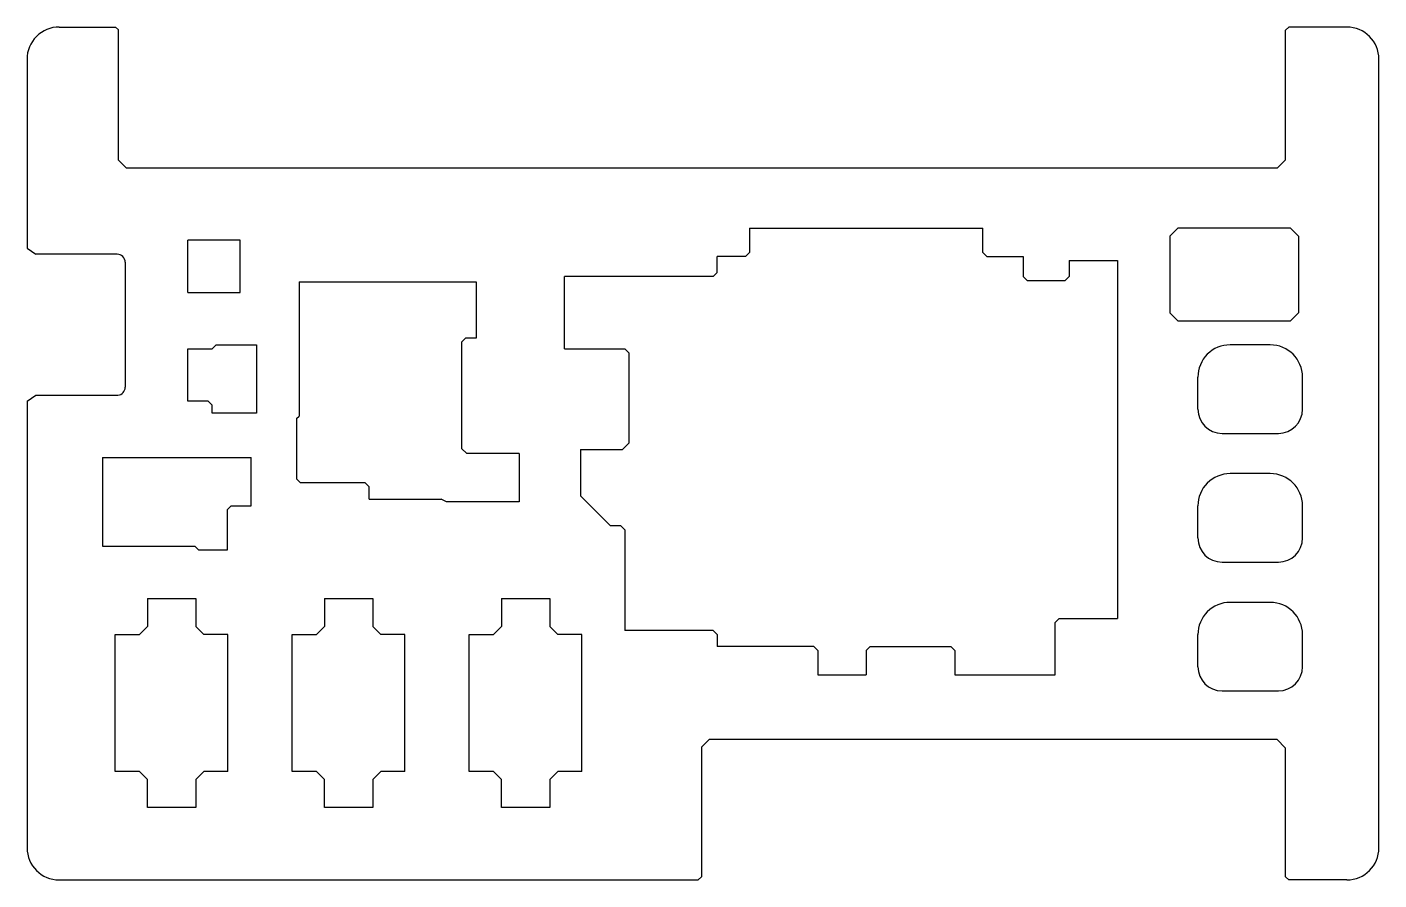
# Model space of a CAD drawing. Extents: x 136 to 220, y 145 to 198.
import ezdxf

# ---------------------------------------------------------------- set-up
doc = ezdxf.new("R2010")
doc.units = 0
doc.layers.add('D11', color=5, linetype='CONTINUOUS')

msp = doc.modelspace()

# ---------------------------------------------------------------- linework, layer by layer
at = {"layer": 'D11', "color": 5, "linetype": 'CONTINUOUS'}
for p, q in [((138, 198), (141.5, 198)), ((141.5, 198), (141.683, 197.817)), ((141.683, 189.726), (141.683, 197.817)), ((214.4, 198), (214.2, 197.8)), ((214.2, 189.75), (214.2, 197.8)), ((218, 198), (214.4, 198)), ((136, 196), (136, 184.25)), ((220, 147), (220, 196)), ((141.683, 189.726), (142.159, 189.25)), ((142.159, 189.25), (213.7, 189.25)), ((214.2, 189.75), (213.7, 189.25)), ((180.89, 185.5), (180.89, 184)), ((180.89, 185.5), (195.39, 185.5)), ((195.39, 184), (195.39, 185.5)), ((207.5, 185.5), (207, 185)), ((207, 185), (207, 180.25)), ((214.5, 185.5), (207.5, 185.5)), ((215, 185), (214.5, 185.5)), ((215, 185), (215, 180.25)), ((136, 184.25), (136.555, 183.88)), ((146, 181.5), (146, 184.75)), ((149.25, 184.75), (146, 184.75)), ((149.25, 181.5), (149.25, 184.75)), ((180.89, 184), (180.64, 183.75)), ((195.64, 183.75), (195.39, 184)), ((141.6, 183.88), (136.555, 183.88)), ((142.1, 183.38), (142.1, 175.618)), ((178.89, 182.75), (178.89, 183.75)), ((180.64, 183.75), (178.89, 183.75)), ((195.64, 183.75), (197.89, 183.75)), ((197.89, 183.75), (197.89, 182.5)), ((200.75, 183.5), (203.75, 183.5)), ((200.75, 183.5), (200.75, 182.5)), ((203.75, 183.5), (203.75, 161.25)), ((178.64, 182.5), (169.39, 182.5)), ((169.39, 178), (169.39, 182.5)), ((178.64, 182.5), (178.89, 182.75)), ((198.14, 182.25), (197.89, 182.5)), ((200.5, 182.25), (200.75, 182.5)), ((146, 181.5), (149.25, 181.5)), ((152.91, 182.17), (163.91, 182.17)), ((152.91, 182.17), (152.91, 173.83)), ((163.91, 182.17), (163.91, 178.67)), ((198.14, 182.25), (200.5, 182.25)), ((207, 180.25), (207.5, 179.75)), ((214.5, 179.75), (215, 180.25)), ((207.5, 179.75), (214.5, 179.75)), ((147.5, 178), (147.75, 178.25)), ((147.75, 178.25), (150.25, 178.25)), ((150.25, 178.25), (150.25, 174)), ((163, 178.42), (163.25, 178.67)), ((163, 178.42), (163, 171.82)), ((163.91, 178.67), (163.25, 178.67)), ((213.25, 178.25), (210.75, 178.25)), ((146, 178), (147.5, 178)), ((146, 174.75), (146, 178)), ((169.39, 178), (173.14, 178)), ((173.14, 178), (173.39, 177.75)), ((173.39, 177.75), (173.39, 172.14)), ((208.75, 174.25), (208.75, 176.25)), ((215.25, 174.25), (215.25, 176.25)), ((136, 174.75), (136.555, 175.12)), ((136, 174.75), (136, 147)), ((136.555, 175.12), (141.645, 175.12)), ((147.25, 174.75), (146, 174.75)), ((147.5, 174.5), (147.25, 174.75)), ((147.5, 174), (147.5, 174.5)), ((150.25, 174), (147.5, 174)), ((152.75, 173.67), (152.91, 173.83)), ((152.75, 173.67), (152.75, 169.92)), ((210.25, 172.75), (213.75, 172.75)), ((163, 171.82), (163.32, 171.5)), ((166.57, 171.5), (163.32, 171.5)), ((166.57, 171.5), (166.57, 168.5)), ((170.39, 171.75), (170.39, 168.86)), ((170.39, 171.75), (173, 171.75)), ((173.39, 172.14), (173, 171.75)), ((140.68, 171.25), (140.68, 165.75)), ((140.68, 171.25), (149.93, 171.25)), ((149.93, 168.25), (149.93, 171.25)), ((153, 169.67), (152.75, 169.92)), ((213.25, 170.25), (210.75, 170.25)), ((157, 169.67), (153, 169.67)), ((157.25, 169.42), (157, 169.67)), ((157.25, 168.67), (157.25, 169.42)), ((170.39, 168.86), (172.25, 167)), ((148.43, 168), (148.68, 168.25)), ((148.43, 168), (148.43, 165.5)), ((148.68, 168.25), (149.93, 168.25)), ((157.25, 168.67), (161.73, 168.67)), ((162.07, 168.5), (161.73, 168.67)), ((166.57, 168.5), (162.07, 168.5)), ((208.75, 166.25), (208.75, 168.25)), ((215.25, 166.25), (215.25, 168.25)), ((172.89, 167), (172.25, 167)), ((172.89, 167), (173.14, 166.75)), ((173.14, 166.75), (173.14, 160.5)), ((140.68, 165.75), (146.43, 165.75)), ((146.68, 165.5), (146.43, 165.75)), ((148.43, 165.5), (146.68, 165.5)), ((210.25, 164.75), (213.75, 164.75)), ((143.48, 162.5), (146.48, 162.5)), ((143.48, 162.5), (143.48, 160.75)), ((146.48, 162.5), (146.48, 160.75)), ((154.48, 162.5), (157.48, 162.5)), ((154.48, 162.5), (154.48, 160.75)), ((157.48, 162.5), (157.48, 160.75)), ((165.48, 162.5), (168.48, 162.5)), ((165.48, 162.5), (165.48, 160.75)), ((168.48, 162.5), (168.48, 160.75)), ((213.25, 162.25), (210.75, 162.25)), ((142.98, 160.25), (143.48, 160.75)), ((146.48, 160.75), (146.98, 160.25)), ((153.98, 160.25), (154.48, 160.75)), ((157.48, 160.75), (157.98, 160.25)), ((164.98, 160.25), (165.48, 160.75)), ((168.48, 160.75), (168.98, 160.25)), ((178.64, 160.5), (173.14, 160.5)), ((178.64, 160.5), (178.89, 160.25)), ((199.89, 161), (200.14, 161.25)), ((199.89, 157.75), (199.89, 161)), ((200.14, 161.25), (203.75, 161.25)), ((141.48, 151.75), (141.48, 160.25)), ((141.48, 160.25), (142.98, 160.25)), ((148.48, 160.25), (146.98, 160.25)), ((148.48, 151.75), (148.48, 160.25)), ((152.48, 151.75), (152.48, 160.25)), ((152.48, 160.25), (153.98, 160.25)), ((159.48, 160.25), (157.98, 160.25)), ((159.48, 151.75), (159.48, 160.25)), ((163.48, 151.75), (163.48, 160.25)), ((163.48, 160.25), (164.98, 160.25)), ((170.48, 160.25), (168.98, 160.25)), ((170.48, 151.75), (170.48, 160.25)), ((178.89, 160.25), (178.89, 159.5)), ((208.75, 158.25), (208.75, 160.25)), ((215.25, 158.25), (215.25, 160.25)), ((184.89, 159.5), (178.89, 159.5)), ((184.89, 159.5), (185.14, 159.25)), ((185.14, 159.25), (185.14, 157.75)), ((188.14, 159.25), (188.39, 159.5)), ((188.14, 159.25), (188.14, 157.75)), ((188.39, 159.5), (193.39, 159.5)), ((193.39, 159.5), (193.64, 159.25)), ((193.64, 159.25), (193.64, 157.75)), ((185.14, 157.75), (188.14, 157.75)), ((193.64, 157.75), (199.89, 157.75)), ((210.25, 156.75), (213.75, 156.75)), ((177.9, 153.25), (178.4, 153.75)), ((178.4, 153.75), (213.65, 153.75)), ((213.65, 153.75), (214.2, 153.2)), ((177.9, 153.25), (177.9, 145.2)), ((214.2, 145.2), (214.2, 153.2)), ((142.98, 151.75), (141.48, 151.75)), ((143.48, 151.25), (142.98, 151.75)), ((143.48, 149.5), (143.48, 151.25)), ((146.98, 151.75), (146.48, 151.25)), ((146.48, 151.25), (146.48, 149.5)), ((148.48, 151.75), (146.98, 151.75)), ((153.98, 151.75), (152.48, 151.75)), ((154.48, 151.25), (153.98, 151.75)), ((154.48, 149.5), (154.48, 151.25)), ((157.98, 151.75), (157.48, 151.25)), ((157.48, 151.25), (157.48, 149.5)), ((159.48, 151.75), (157.98, 151.75)), ((164.98, 151.75), (163.48, 151.75)), ((165.48, 151.25), (164.98, 151.75)), ((165.48, 149.5), (165.48, 151.25)), ((168.98, 151.75), (168.48, 151.25)), ((168.48, 151.25), (168.48, 149.5)), ((170.48, 151.75), (168.98, 151.75)), ((146.48, 149.5), (143.48, 149.5)), ((157.48, 149.5), (154.48, 149.5)), ((168.48, 149.5), (165.48, 149.5)), ((138, 145), (177.7, 145)), ((177.7, 145), (177.9, 145.2)), ((214.4, 145), (214.2, 145.2)), ((218, 145), (214.4, 145))]:
    msp.add_line(p, q, dxfattribs=at)
for centre, radius, start, end in [((138, 196), 2, 90, 180.00001), ((218, 196), 2, 0, 90), ((141.6, 183.38), 0.5, 0, 90), ((210.75, 176.25), 2, 90, 180.00001), ((213.25, 176.25), 2, 0, 90), ((141.6, 175.618), 0.5, 275.1633, 0), ((210.25, 174.25), 1.5, 180.00001, 270), ((213.75, 174.25), 1.5, 270, 0), ((210.75, 168.25), 2, 90, 180.00001), ((213.25, 168.25), 2, 0, 90), ((210.25, 166.25), 1.5, 180.00001, 270), ((213.75, 166.25), 1.5, 270, 0), ((210.75, 160.25), 2, 90, 180.00001), ((213.25, 160.25), 2, 0, 90), ((210.25, 158.25), 1.5, 180.00001, 270), ((213.75, 158.25), 1.5, 270, 0), ((218, 147), 2, 270, 0), ((138, 147), 2, 180.00001, 270)]:
    msp.add_arc(centre, radius, start, end, dxfattribs=at)

doc.saveas('drawing.dxf')
